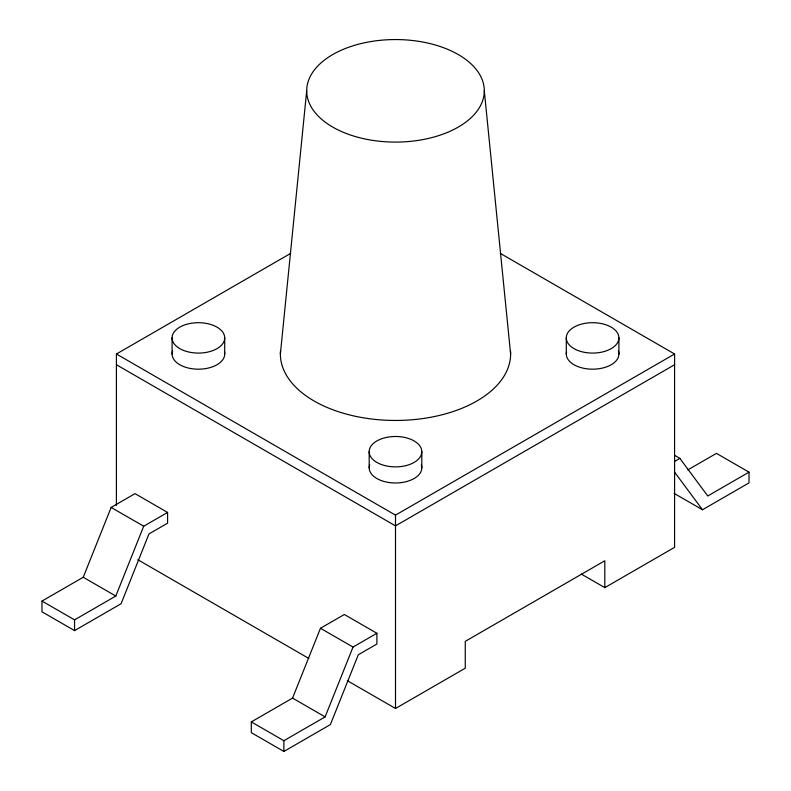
<?xml version="1.0" encoding="UTF-8"?>
<svg xmlns="http://www.w3.org/2000/svg" width="791" height="791" viewBox="0 0 791 791"><rect width="100%" height="100%" fill="white"/><g stroke="black" fill="none" stroke-linecap="round" stroke-linejoin="round"><path stroke-width="1.19" d="M280.38 354.002L306.7 90.817M83.243 577.252L111.145 507.427L135.024 493.643L167.583 512.439L167.583 523.187L148.975 533.925L121.072 603.751L74.552 630.605L41.992 611.809L41.992 601.061L83.243 577.252L115.802 596.048L143.705 526.223L167.583 512.439M292.551 698.097L320.464 628.272L344.332 614.488L376.892 633.284L376.892 644.032L358.293 654.77L330.381 724.596L283.87 751.45L251.311 732.654L251.311 721.906L292.551 698.097L325.111 716.893L353.023 647.068L376.892 633.284M116.415 505.4L116.415 354.002L290.712 253.367M41.992 601.061L74.552 619.867L115.802 596.048M116.415 354.002L395.5 515.129L674.585 354.002L674.585 547.352L604.808 587.634L581.286 574.058M674.585 364.74L395.5 525.867L116.415 364.74M674.664 461.371L679.855 458.375L707.757 495.977L749.008 472.158L749.008 482.905L702.497 509.76L674.13 493.386M687.893 469.854L716.448 453.362L749.008 472.158M251.311 721.906L283.87 740.712L325.111 716.893M347.378 680.705L395.5 708.479L465.266 668.197L465.266 641.343L604.808 560.779L604.808 587.634M500.288 253.367L674.585 354.002M674.594 455.349L679.855 458.375M111.145 507.427L143.705 526.223M320.464 628.272L353.023 647.068M137.802 559.702L308.885 658.478M674.585 472.158L702.497 509.76M484.3 90.817A88.8 51.267 0 0 1 351.095 135.221A88.8 51.267 0 0 1 351.095 46.422A88.8 51.267 0 0 1 484.3 90.817L510.62 354.002M618.908 337.886A26.311 15.187 0 0 1 579.447 351.046A26.311 15.187 0 0 1 579.447 324.735A26.311 15.187 0 0 1 618.908 337.886L618.908 354.002M566.287 337.886L566.287 354.002M421.811 451.681A26.311 15.187 0 0 1 382.34 464.841A26.311 15.187 0 0 1 382.34 438.521A26.311 15.187 0 0 1 421.811 451.681L421.811 467.797M395.5 515.129L395.5 708.479M369.189 451.681L369.189 467.797M283.87 740.712L283.87 751.45M224.713 337.886A26.311 15.187 0 0 1 185.242 351.046A26.311 15.187 0 0 1 185.242 324.735A26.311 15.187 0 0 1 224.713 337.886L224.713 354.002M172.092 337.886L172.092 354.002M74.552 619.867L74.552 630.605M510.462 350.542A115.12 66.464 0 0 1 395.5 420.456A115.12 66.464 0 0 1 280.538 350.542M618.404 351.036A26.311 15.187 0 0 1 593.468 369.179A26.311 15.187 0 0 1 566.514 352.015M224.486 352.015A26.311 15.187 0 0 1 197.532 369.179A26.311 15.187 0 0 1 172.596 351.036M421.306 464.821A26.311 15.187 0 0 1 395.5 482.985A26.311 15.187 0 0 1 369.694 464.821"/></g></svg>
